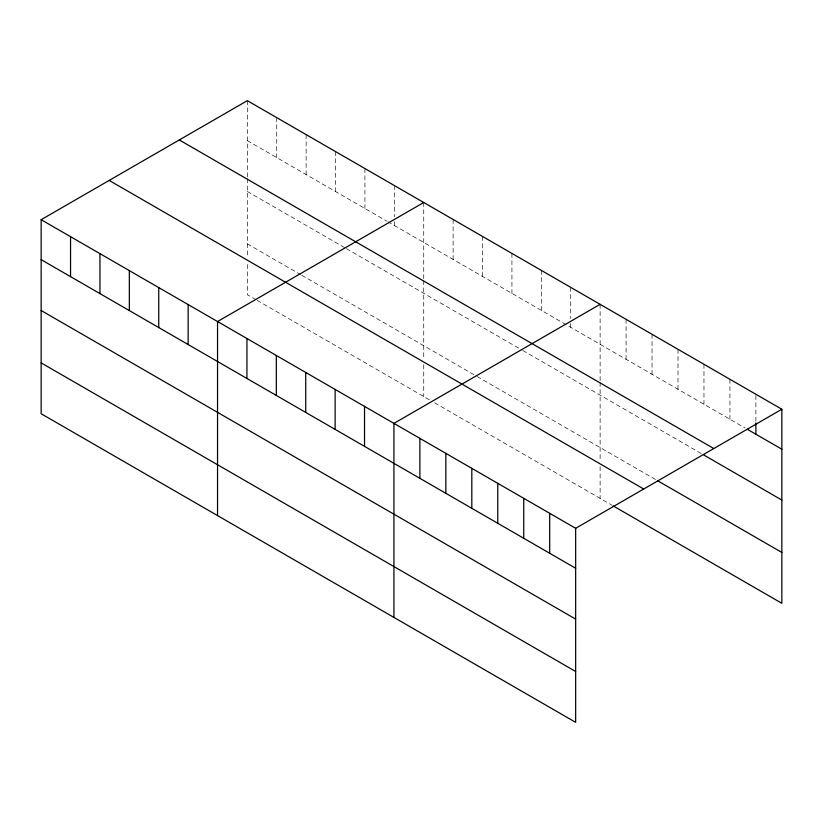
<?xml version="1.0" encoding="UTF-8"?>
<svg xmlns="http://www.w3.org/2000/svg" width="823" height="823" viewBox="0 0 823 823"><rect width="100%" height="100%" fill="white"/><g stroke="black" fill="none" stroke-linecap="round" stroke-linejoin="round"><path stroke-width="0.62" stroke-dasharray="4.12 3.09" d="M247.342 140.62L386.707 221.089M387.798 221.716L745.072 427.981M247.342 191.471L345.331 248.042M346.421 248.669L521.72 349.878M522.811 350.505L701.803 453.843M247.342 243.855L300.693 274.656M301.784 275.283L475.992 375.864M477.083 376.492L656.363 480.004M256.046 299.726L247.342 294.696L247.342 262.918M257.136 300.354L430.264 400.307M434.616 402.817L612.014 505.24M755.884 395.524L755.884 421.746M729.929 379.28L729.929 419.236M703.963 364.291L703.963 404.247M677.998 349.302L677.998 389.258M652.042 334.313L652.042 374.27M626.077 319.324L626.077 359.281M600.121 304.335L600.121 381.162M600.121 382.428L600.121 461.508M600.121 466.59L600.121 498.368M570.72 287.361L570.72 318.583M570.72 323.573L570.72 327.328M541.318 270.386L541.318 310.353M511.927 253.422L511.927 293.379M482.525 236.448L482.525 276.405M453.123 219.474L453.123 259.43M423.732 202.499L423.732 279.326M423.732 280.592L423.732 359.672M423.732 364.754L423.732 396.532M394.33 185.525L394.33 216.747M394.33 221.737L394.33 225.481M364.928 168.55L364.928 208.517M335.537 151.576L335.537 191.543M306.135 134.612L306.135 174.569M276.734 117.638L276.734 157.594M247.342 100.663L247.342 177.48M247.342 178.756L247.342 257.836"/><path stroke-width="1.23" d="M41.15 219.7L575.658 528.304L575.658 722.337L41.15 413.743L41.15 219.7L247.342 100.663L781.85 409.257L781.85 603.3L613.094 505.867M423.732 202.499L217.539 321.546L217.539 515.579M600.121 304.335L393.929 423.382L393.929 617.415M575.658 528.304L781.85 409.257M747.233 429.236L781.85 449.214M179.301 139.951L713.808 448.545M703.963 455.098L781.85 500.065M657.454 480.632L781.85 552.449M109.192 180.422L643.699 489.016M41.15 259.667L575.658 568.261M41.15 310.508L575.658 619.102M41.15 362.892L575.658 671.496M755.884 422.991L755.884 434.225M549.702 513.315L549.702 553.272M523.737 498.327L523.737 538.283M497.771 483.338L497.771 523.294M471.816 468.349L471.816 508.305M445.85 453.36L445.85 493.316M419.884 438.371L419.884 478.328M364.527 406.408L364.527 446.364M335.126 389.433L335.126 429.39M305.734 372.459L305.734 412.416M276.333 355.485L276.333 395.452M246.941 338.51L246.941 378.477M188.138 304.572L188.138 344.528M158.746 287.597L158.746 327.554M129.345 270.623L129.345 310.58M99.943 253.649L99.943 293.616M70.552 236.674L70.552 276.641"/></g></svg>
